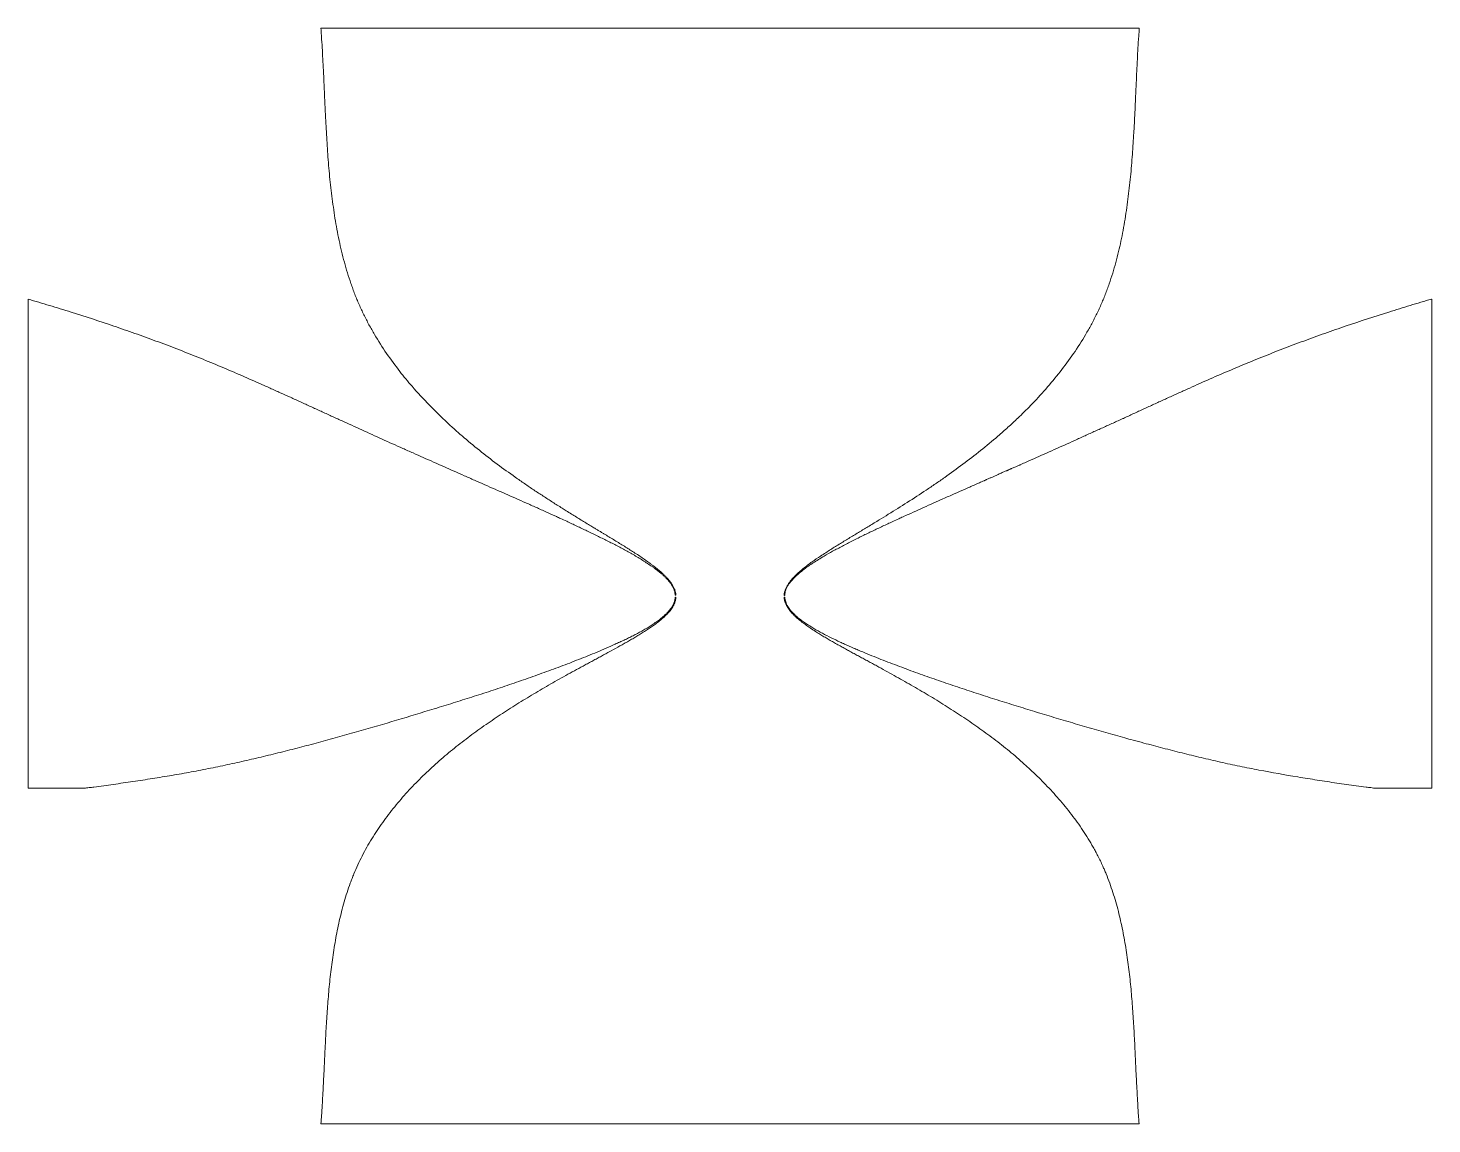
# Model space of a CAD drawing. Header units: millimetres. Extents: x -541 to 541, y -447 to 397.
import ezdxf

# ---------------------------------------------------------------- set-up
doc = ezdxf.new("R2010")
doc.units = ezdxf.units.MM

msp = doc.modelspace()

# ---------------------------------------------------------------- linework, layer by layer
at = {"color": 144, "linetype": 'Continuous', "lineweight": 18}
for p, q in [((-315.2, 397.2), (0, 397.2)), ((0, 397.2), (315.2, 397.2)), ((315.2, 397.2), (315.3, 397)), ((-540.8, -188.4), (-540.8, 188.4)), ((540.6, 188.5), (540.8, 188.4)), ((540.8, 188.4), (540.8, -188.4)), ((-42.2, -39.6), (-41.9, -39.6)), ((-41.9, -41.1), (-42.2, -41.3)), ((-41.9, -39.6), (-41.7, -39.6)), ((-41.7, -41.3), (-41.9, -41.1)), ((41.7, -39.7), (41.9, -39.8)), ((41.9, -41.1), (41.7, -41.1)), ((41.9, -39.8), (42.1, -39.9)), ((42.2, -41.1), (41.9, -41.1)), ((-497.6, -188.4), (-540.8, -188.4)), ((540.8, -188.4), (497.6, -188.4))]:
    msp.add_line(p, q, dxfattribs=at)
at = {"color": 144, "linetype": 'Continuous', "lineweight": 18, "flags": 128}
for points in [[(0, -446.9), (-111.7, -446.9), (-315.2, -446.9)], [(315.2, -446.9), (116.9, -446.9), (0, -446.9)]]:
    msp.add_lwpolyline(points, dxfattribs=at)
at = {"color": 144, "linetype": 'Continuous', "lineweight": 18}
for points, knots in [([(-41.7, -39.6), (-41.7, -39.5), (-41.7, -39.3), (-41.8, -38.9), (-41.8, -38.5), (-41.9, -38), (-42.1, -37.2), (-42.3, -36.4), (-42.6, -35.4), (-43, -34.4), (-43.6, -33.1), (-44.4, -31.8), (-45.1, -30.6), (-46, -29.4), (-47.1, -28), (-48.5, -26.3), (-50, -24.8), (-51.3, -23.5), (-52.4, -22.6), (-53.4, -21.6), (-54.8, -20.4), (-56.5, -19.1), (-58.2, -17.7), (-59.9, -16.4), (-61.6, -15.1), (-64, -13.4), (-66.9, -11.4), (-70.5, -8.9), (-74.1, -6.6), (-77.8, -4.3), (-81.4, -2), (-85.1, 0.3), (-88.8, 2.6), (-92.5, 4.8), (-95.6, 6.7), (-98, 8.2), (-100, 9.4), (-102, 10.6), (-104.5, 12.1), (-107.4, 13.9), (-111, 16), (-115.9, 19), (-121, 22.2), (-125.9, 25.2), (-130.8, 28.3), (-136.7, 32), (-143.9, 36.7), (-151.2, 41.4), (-158.3, 46.3), (-167.8, 52.9), (-179.5, 61.3), (-193.2, 71.9), (-204.3, 81.1), (-212.9, 88.7), (-219.3, 94.6), (-225.5, 100.5), (-234.2, 109.3), (-242.3, 118.1), (-249.8, 126.9), (-256.5, 135.3), (-264.8, 146.5), (-272.5, 158.7), (-278.2, 168.7), (-282.2, 176.4), (-285.2, 182.9), (-287.2, 187.6), (-288.3, 190.2), (-289.4, 192.9), (-290.6, 196.3), (-292.6, 201.7), (-294.8, 208.6), (-297.2, 216.9), (-299.3, 225.3), (-301.2, 233.7), (-302.9, 242.2), (-304.4, 250.7), (-305.6, 259.3), (-306.8, 267.8), (-307.8, 276.4), (-308.7, 285), (-309.4, 293.6), (-310.1, 302.3), (-310.6, 310.9), (-311.1, 319.5), (-311.5, 326.7), (-311.8, 332.5), (-312, 336.8), (-312.2, 341.1), (-312.4, 344.7), (-312.5, 347.6), (-312.6, 350.5), (-312.8, 354.1), (-313, 358.4), (-313.2, 364.1), (-313.6, 371.3), (-314.1, 380), (-314.5, 387.2), (-314.9, 392.2), (-315, 394.7), (-315.1, 396.2), (-315.2, 396.9), (-315.2, 397.2)], [0, 0, 0, 0, 0.000489, 0.000978, 0.001955, 0.002932, 0.003907, 0.005861, 0.007817, 0.00938, 0.011724, 0.01563, 0.017584, 0.019537, 0.023443, 0.027349, 0.031256, 0.035162, 0.037115, 0.039069, 0.042975, 0.046881, 0.050788, 0.054694, 0.0586, 0.062507, 0.070319, 0.078132, 0.085945, 0.093757, 0.10157, 0.109383, 0.117195, 0.125008, 0.132821, 0.136727, 0.140633, 0.145098, 0.149562, 0.156259, 0.164071, 0.171884, 0.187509, 0.196438, 0.203135, 0.21876, 0.234386, 0.250011, 0.265636, 0.281261, 0.312511, 0.343761, 0.37501, 0.390635, 0.40626, 0.421885, 0.43751, 0.47322, 0.486613, 0.500006, 0.531252, 0.562496, 0.578121, 0.593745, 0.60937, 0.617182, 0.621089, 0.624995, 0.632808, 0.64062, 0.656245, 0.67187, 0.687494, 0.703119, 0.718744, 0.734369, 0.749995, 0.76562, 0.781245, 0.79687, 0.812496, 0.828121, 0.843746, 0.859372, 0.874997, 0.88281, 0.890622, 0.898435, 0.906248, 0.910154, 0.91406, 0.921873, 0.929686, 0.937499, 0.953124, 0.968749, 0.984375, 0.992187, 0.996094, 0.998047, 1, 1, 1, 1]), ([(315.3, 397), (315.3, 396.7), (315.3, 395.9), (315.2, 394.5), (315, 392), (314.6, 387), (314.2, 379.8), (313.8, 372.6), (313.6, 367.5), (313.4, 364.6), (313.3, 362.4), (313.2, 360), (313.1, 357.1), (312.9, 353.6), (312.7, 349.5), (312.5, 345), (312.3, 340.7), (312.1, 334.9), (311.7, 327.1), (311.2, 317.6), (310.6, 309), (310.1, 301.3), (309.5, 293.5), (308.8, 284.8), (307.6, 273.3), (305.8, 258.8), (303, 241.7), (299.5, 224.8), (295.8, 211.1), (292.6, 201.5), (290.7, 196.1), (289.2, 192), (287.5, 188), (285.3, 182.7), (282.2, 176.2), (278.2, 168.5), (272.6, 158.5), (264.8, 146.3), (254.5, 132.4), (243.4, 119.1), (232.5, 107.2), (222.6, 97.5), (214.2, 89.7), (204.7, 81.3), (193.1, 71.7), (179.4, 61.1), (167.8, 52.7), (158.3, 46.1), (148.7, 39.7), (136.6, 31.8), (124.6, 24.3), (114.7, 18.2), (108.6, 14.5), (104.1, 11.8), (101.7, 10.3), (99.2, 8.8), (96.1, 6.9), (91.2, 4), (86.2, 0.9), (81.3, -2.1), (76.2, -5.3), (70.2, -9.2), (64.2, -13.2), (59.8, -16.5), (56.6, -19), (53.9, -21.2), (51.8, -23.1), (50, -24.8), (48.4, -26.5), (47, -28.1), (45.7, -29.8), (44.5, -31.6), (43.5, -33.2), (43, -34.5), (42.6, -35.5), (42.2, -36.5), (42, -37.4), (41.9, -38.1), (41.8, -38.6), (41.8, -39.1), (41.7, -39.4), (41.7, -39.6), (41.7, -39.7)], [0, 0, 0, 0, 0.001953, 0.003906, 0.007813, 0.015626, 0.031251, 0.046877, 0.05469, 0.058596, 0.062502, 0.066967, 0.071431, 0.078128, 0.085941, 0.093754, 0.102683, 0.109379, 0.125005, 0.145414, 0.160721, 0.171435, 0.187507, 0.203133, 0.218758, 0.250008, 0.282465, 0.312505, 0.343751, 0.359376, 0.367189, 0.375001, 0.382814, 0.390627, 0.406251, 0.421876, 0.437501, 0.468746, 0.499992, 0.53124, 0.562487, 0.587487, 0.606237, 0.624988, 0.656237, 0.687487, 0.718737, 0.734363, 0.749988, 0.781239, 0.81249, 0.827156, 0.843741, 0.851554, 0.85546, 0.859367, 0.86718, 0.874992, 0.890618, 0.898913, 0.906244, 0.923172, 0.937494, 0.945307, 0.953119, 0.959369, 0.964218, 0.968744, 0.972651, 0.976557, 0.980463, 0.98437, 0.988276, 0.990508, 0.992183, 0.994139, 0.996093, 0.997068, 0.998045, 0.999022, 0.999511, 1, 1, 1, 1]), ([(-540.8, 188.4), (-540.1, 188.2), (-538.7, 187.8), (-536, 187), (-531.1, 185.6), (-521.5, 182.7), (-502.2, 176.8), (-480.3, 169.6), (-458.5, 162.1), (-442.3, 156.2), (-426.1, 150.1), (-410, 143.7), (-396.7, 138.3), (-386.1, 133.8), (-378.1, 130.4), (-370.2, 126.9), (-362.3, 123.4), (-354.4, 119.9), (-346.5, 116.3), (-338.7, 112.8), (-330.8, 109.2), (-323, 105.6), (-315.1, 102), (-307.2, 98.4), (-296.7, 93.6), (-283.6, 87.7), (-267.9, 80.5), (-254.8, 74.6), (-244.2, 69.9), (-236.3, 66.4), (-228.4, 62.9), (-217.9, 58.2), (-207.4, 53.6), (-196.8, 48.9), (-188.9, 45.4), (-181, 42), (-173.1, 38.5), (-165.2, 35), (-157.3, 31.5), (-149.4, 28), (-141.5, 24.4), (-135.2, 21.6), (-130, 19.2), (-124.8, 16.8), (-118, 13.6), (-111.5, 10.5), (-106.3, 8), (-102.4, 6.1), (-98.5, 4.2), (-94.6, 2.3), (-90.8, 0.3), (-86.9, -1.6), (-83.1, -3.7), (-79.3, -5.7), (-75.6, -7.8), (-71.8, -10), (-68.1, -12.2), (-64.5, -14.6), (-61.5, -16.6), (-59.1, -18.2), (-57.4, -19.5), (-55.7, -20.8), (-54, -22.2), (-52.6, -23.3), (-51.5, -24.3), (-50.7, -25), (-50, -25.8), (-48.9, -26.8), (-47.7, -28.1), (-46.6, -29.5), (-45.7, -30.7), (-44.9, -31.9), (-44.2, -33.1), (-43.5, -34.4), (-43.1, -35.4), (-42.8, -36.4), (-42.5, -37.3), (-42.4, -38), (-42.3, -38.5), (-42.3, -39), (-42.2, -39.3), (-42.2, -39.5), (-42.2, -39.6)], [0, 0, 0, 0, 0.003906, 0.007812, 0.015625, 0.03125, 0.0625, 0.124998, 0.156248, 0.187497, 0.218747, 0.249997, 0.281247, 0.296871, 0.312496, 0.328121, 0.343746, 0.359371, 0.374996, 0.390621, 0.406246, 0.421871, 0.437496, 0.453121, 0.468746, 0.499996, 0.531246, 0.562496, 0.578121, 0.593746, 0.609371, 0.624996, 0.656246, 0.671871, 0.687496, 0.703121, 0.718745, 0.73437, 0.749995, 0.76562, 0.781245, 0.79687, 0.80312, 0.812495, 0.82812, 0.843745, 0.851558, 0.85937, 0.867183, 0.874995, 0.882808, 0.89062, 0.898432, 0.906245, 0.914057, 0.92187, 0.929682, 0.937494, 0.945307, 0.949213, 0.953119, 0.957025, 0.960932, 0.964838, 0.966791, 0.968744, 0.970698, 0.972651, 0.976557, 0.980463, 0.982416, 0.98437, 0.988276, 0.990229, 0.992183, 0.994139, 0.996093, 0.997068, 0.998044, 0.999022, 0.999511, 1, 1, 1, 1]), ([(42.1, -39.9), (42.1, -39.8), (42.1, -39.6), (42.2, -39.3), (42.2, -38.8), (42.3, -38.3), (42.4, -37.6), (42.6, -36.7), (42.9, -35.8), (43.3, -34.7), (43.9, -33.4), (45.2, -31.3), (47.3, -28.4), (50.3, -25.3), (53.6, -22.4), (56.9, -19.7), (60.5, -17.1), (64.2, -14.7), (68.2, -12.1), (73.2, -9.1), (78.1, -6.3), (82.8, -3.8), (86.6, -1.8), (90.4, 0.2), (94.5, 2.3), (98.3, 4.2), (103.5, 6.8), (109.8, 9.8), (116.3, 12.9), (121.5, 15.3), (125.6, 17.2), (129.6, 19.1), (134.8, 21.4), (143.8, 25.5), (154.1, 30.1), (164.6, 34.8), (172.5, 38.3), (180.7, 41.9), (186.7, 44.5), (191, 46.5), (193.4, 47.5), (195.4, 48.4), (196.5, 48.9), (197.2, 49.2), (197.9, 49.5), (198.8, 49.9), (199.9, 50.4), (201, 50.9), (202.5, 51.5), (204.4, 52.4), (207, 53.5), (209.1, 54.5), (210.9, 55.3), (212.1, 55.8), (213.1, 56.2), (213.8, 56.5), (214.7, 56.9), (215.6, 57.3), (216.6, 57.8), (217.6, 58.2), (218.8, 58.7), (220.4, 59.4), (222.2, 60.2), (224.8, 61.4), (229.5, 63.5), (238.7, 67.5), (251.8, 73.4), (265, 79.3), (274.2, 83.5), (278.8, 85.6), (281.4, 86.8), (283.3, 87.7), (285.3, 88.5), (287.9, 89.7), (292.5, 91.8), (297.1, 93.9), (301.1, 95.7), (303.7, 96.9), (308.3, 99), (314.8, 102), (322.7, 105.6), (330.5, 109.2), (338.4, 112.8), (346.3, 116.4), (354.2, 119.9), (362, 123.5), (369.9, 127), (380.5, 131.6), (393.8, 137.2), (409.8, 143.8), (425.9, 150.1), (442, 156.2), (458.3, 162.1), (480.1, 169.7), (502, 176.8), (521.3, 182.8), (530.9, 185.6), (535.8, 187.1), (538.5, 187.9), (539.9, 188.3), (540.6, 188.5)], [0, 0, 0, 0, 0.000489, 0.000978, 0.001956, 0.002932, 0.003907, 0.005861, 0.007817, 0.00938, 0.011724, 0.01563, 0.022927, 0.031248, 0.038649, 0.046872, 0.054383, 0.062496, 0.071069, 0.080353, 0.093746, 0.101558, 0.109371, 0.117183, 0.124996, 0.133925, 0.140621, 0.156246, 0.171871, 0.179684, 0.187496, 0.196425, 0.203122, 0.218747, 0.249997, 0.264032, 0.281247, 0.296872, 0.312497, 0.316579, 0.322702, 0.326528, 0.328441, 0.329398, 0.330355, 0.332587, 0.334819, 0.337051, 0.339283, 0.343748, 0.348212, 0.354335, 0.35663, 0.358926, 0.361222, 0.36237, 0.363518, 0.366388, 0.367823, 0.369258, 0.372128, 0.374998, 0.378904, 0.382811, 0.390623, 0.406248, 0.437498, 0.468749, 0.484374, 0.492186, 0.496093, 0.499999, 0.503905, 0.507812, 0.515624, 0.531249, 0.535156, 0.539062, 0.546874, 0.562499, 0.578125, 0.59375, 0.609375, 0.625, 0.640625, 0.65625, 0.671875, 0.6875, 0.718751, 0.750001, 0.781251, 0.812501, 0.843751, 0.875001, 0.9375, 0.96875, 0.984375, 0.992187, 0.996094, 1, 1, 1, 1]), ([(-42.2, -41.3), (-42.2, -41.4), (-42.2, -41.5), (-42.2, -41.8), (-42.3, -42.2), (-42.4, -42.7), (-42.4, -43.2), (-42.5, -43.6), (-42.7, -44.3), (-42.9, -44.9), (-43.1, -45.5), (-43.4, -46), (-43.7, -46.8), (-44.1, -47.6), (-44.6, -48.5), (-45.2, -49.3), (-45.9, -50.4), (-46.9, -51.6), (-47.9, -52.7), (-48.7, -53.6), (-50.1, -54.9), (-51.8, -56.4), (-53.7, -58), (-55.7, -59.5), (-57.8, -61), (-59.9, -62.4), (-62, -63.8), (-64.7, -65.4), (-68, -67.3), (-71.4, -69.1), (-74.7, -70.9), (-78.1, -72.6), (-81.5, -74.2), (-85, -75.8), (-89.6, -77.9), (-95.4, -80.5), (-102.4, -83.5), (-109.4, -86.3), (-116.5, -89.1), (-123.5, -91.9), (-133, -95.5), (-142.5, -98.9), (-152, -102.3), (-161.6, -105.7), (-173.6, -109.8), (-188, -114.6), (-200, -118.5), (-209.7, -121.5), (-216.9, -123.8), (-224.2, -126), (-238.7, -130.5), (-260.5, -137.1), (-284.8, -144.1), (-304.3, -149.6), (-318.9, -153.6), (-333.6, -157.5), (-345.9, -160.6), (-355.7, -163), (-365.5, -165.4), (-377.9, -168.2), (-392.7, -171.4), (-407.6, -174.4), (-422.5, -177.2), (-437.5, -179.7), (-452.5, -182.1), (-467.5, -184.3), (-480.1, -186.1), (-488.8, -187.3), (-493.2, -187.8), (-495.7, -188.1), (-497, -188.3), (-497.6, -188.4)], [0, 0, 0, 0, 0.000489, 0.000978, 0.001956, 0.002932, 0.003908, 0.004884, 0.005861, 0.007817, 0.008795, 0.009772, 0.011726, 0.013679, 0.015633, 0.017866, 0.020098, 0.023447, 0.027353, 0.029306, 0.03126, 0.039071, 0.042977, 0.046883, 0.054695, 0.058601, 0.062508, 0.07032, 0.078132, 0.085945, 0.093757, 0.10157, 0.109382, 0.117194, 0.125007, 0.140632, 0.156257, 0.171881, 0.187506, 0.203131, 0.218756, 0.250006, 0.265631, 0.281256, 0.312505, 0.343755, 0.375005, 0.39063, 0.406255, 0.42188, 0.437505, 0.500004, 0.562504, 0.593753, 0.625003, 0.656253, 0.687503, 0.703128, 0.718753, 0.750002, 0.781252, 0.812502, 0.843751, 0.875001, 0.906251, 0.9375, 0.96875, 0.984375, 0.992188, 0.996094, 1, 1, 1, 1]), ([(-312.7, -403.8), (-312.6, -402.5), (-312.5, -400), (-312.3, -396.2), (-312.2, -392.4), (-311.9, -387.4), (-311.6, -381), (-311.2, -373.5), (-310.7, -365.9), (-310.2, -358.3), (-309.6, -350.7), (-309, -343.2), (-308.2, -335.6), (-307.4, -328), (-306.4, -320.5), (-305.3, -313), (-304, -305.5), (-302.2, -295.5), (-299.9, -285.7), (-297.3, -275.9), (-295.1, -268.6), (-293, -262.6), (-291.4, -258.5), (-290.5, -256.1), (-288.1, -250.2), (-284.7, -242.8), (-279.9, -233.8), (-276.1, -227.3), (-272, -220.9), (-267.6, -214.6), (-263.1, -208.5), (-256.8, -200.6), (-248.5, -191), (-239.8, -181.9), (-232.4, -174.9), (-225, -168), (-217.3, -161.4), (-209.4, -155.1), (-203.4, -150.4), (-197.3, -145.9), (-191.1, -141.5), (-184.9, -137.1), (-178.6, -132.9), (-172.2, -128.7), (-165.8, -124.6), (-159.4, -120.6), (-150.7, -115.4), (-142, -110.2), (-133.2, -105.2), (-126.5, -101.5), (-119.9, -97.8), (-114.3, -94.8), (-109.9, -92.4), (-106.5, -90.6), (-103.2, -88.8), (-99.9, -87), (-96.5, -85.2), (-92.1, -82.7), (-87.6, -80.3), (-83.2, -77.8), (-79.9, -76), (-76.6, -74.1), (-73.3, -72.2), (-70.1, -70.2), (-66.8, -68.2), (-63.6, -66.2), (-61, -64.4), (-58.9, -63), (-56.9, -61.5), (-54.9, -59.9), (-52.9, -58.3), (-51.5, -57.1), (-50.1, -55.8), (-48.7, -54.5), (-47.4, -53.1), (-45.8, -51.1), (-44.5, -49.3), (-43.6, -47.7), (-43.2, -46.8), (-42.9, -46.1), (-42.6, -45.5), (-42.4, -44.9), (-42.2, -44.3), (-42.1, -43.7), (-42, -43.2), (-41.9, -42.7), (-41.8, -42.3), (-41.8, -41.8), (-41.7, -41.5), (-41.7, -41.3)], [0, 0, 0, 0, 0.0078127, 0.0156255, 0.0234382, 0.031251, 0.0468764, 0.0625019, 0.0781274, 0.0937528, 0.1093782, 0.1250036, 0.140629, 0.1562544, 0.1718797, 0.187505, 0.2031302, 0.2187554, 0.2500028, 0.2656278, 0.2812526, 0.2968773, 0.3046899, 0.3085963, 0.3125027, 0.3437447, 0.3593693, 0.3749938, 0.3906185, 0.4062433, 0.4218682, 0.4374931, 0.4687399, 0.4999875, 0.5156126, 0.5312378, 0.5624864, 0.5781116, 0.5937369, 0.6093622, 0.6249875, 0.6406129, 0.6562382, 0.6718636, 0.687489, 0.7031144, 0.7187398, 0.7499904, 0.7656158, 0.7812413, 0.7968668, 0.8124922, 0.820305, 0.8281177, 0.8359305, 0.8437432, 0.8515559, 0.8593687, 0.8749941, 0.8828069, 0.8906196, 0.8984323, 0.9062451, 0.9140578, 0.9218704, 0.9296831, 0.9374957, 0.9414021, 0.9453085, 0.9531209, 0.9570272, 0.9609336, 0.96484, 0.9687464, 0.9726529, 0.9765593, 0.9843674, 0.9863213, 0.9882745, 0.9902281, 0.9912055, 0.9921836, 0.9941393, 0.9951161, 0.996092, 0.9970677, 0.9980442, 0.9990218, 1, 1, 1, 1]), ([(41.7, -41.1), (41.7, -41.3), (41.7, -41.4), (41.8, -41.7), (41.8, -42.1), (41.9, -42.6), (41.9, -43), (42, -43.5), (42.2, -44.1), (42.4, -44.7), (42.6, -45.3), (42.8, -45.9), (43.1, -46.6), (43.5, -47.5), (44.1, -48.6), (44.9, -50), (46.1, -51.5), (47.3, -52.9), (48.4, -54.1), (49.3, -55), (50.2, -55.9), (51.3, -57), (52.8, -58.2), (54.2, -59.4), (55.7, -60.6), (57.3, -61.7), (58.8, -62.9), (60.7, -64.2), (63.3, -65.9), (66.5, -68), (69.9, -70.1), (73.2, -72.1), (76.5, -74), (79.7, -75.9), (83.1, -77.8), (86.4, -79.6), (89.7, -81.4), (93, -83.3), (96.4, -85.1), (99.7, -86.9), (103.1, -88.7), (106.4, -90.5), (109.7, -92.3), (114.2, -94.7), (119.8, -97.8), (126.4, -101.5), (133, -105.2), (141.8, -110.2), (150.6, -115.3), (159.3, -120.5), (165.7, -124.5), (172.1, -128.6), (178.5, -132.8), (184.8, -137), (191, -141.4), (197.2, -145.8), (205.3, -151.9), (215.3, -159.7), (224.5, -167.6), (232, -174.5), (237.5, -179.7), (243.2, -185.5), (250.1, -192.9), (256.8, -200.5), (263.1, -208.5), (269.1, -216.6), (274.7, -225), (279.2, -232.7), (281.7, -237.1), (283.5, -240.6), (285.4, -244.4), (287.1, -248), (288.5, -251.3), (290.3, -255.6), (292.6, -261.4), (295, -268.6), (297.3, -275.8), (299.3, -283.2), (301, -290.6), (302.6, -298), (304, -305.5), (305.3, -313), (306.4, -320.5), (307.3, -328), (308.2, -335.6), (309, -343.1), (309.6, -350.7), (310.2, -358.3), (310.7, -365.9), (311.2, -373.4), (311.6, -381), (311.9, -387.4), (312.2, -392.4), (312.3, -396.2), (312.5, -400), (312.6, -402.5), (312.7, -403.8)], [0, 0, 0, 0, 0.000652, 0.000978, 0.001956, 0.002932, 0.003908, 0.004884, 0.005861, 0.007816, 0.008794, 0.009772, 0.011725, 0.013679, 0.015633, 0.019539, 0.023446, 0.027352, 0.031258, 0.033212, 0.035165, 0.039071, 0.042978, 0.046884, 0.05079, 0.054697, 0.058603, 0.062509, 0.068759, 0.078134, 0.085947, 0.09376, 0.101572, 0.109385, 0.117197, 0.12501, 0.132823, 0.140635, 0.148448, 0.156261, 0.164073, 0.171886, 0.179698, 0.187511, 0.203136, 0.218762, 0.234387, 0.250012, 0.281262, 0.296888, 0.312513, 0.328138, 0.343763, 0.359388, 0.375013, 0.390638, 0.406264, 0.437512, 0.46876, 0.48126, 0.50001, 0.515635, 0.53126, 0.562506, 0.578131, 0.593756, 0.625, 0.640624, 0.648437, 0.656249, 0.665178, 0.674107, 0.680803, 0.6875, 0.703124, 0.718748, 0.734373, 0.749998, 0.765623, 0.781247, 0.796872, 0.812497, 0.828123, 0.843748, 0.859373, 0.874998, 0.890623, 0.906248, 0.921874, 0.937499, 0.953124, 0.968749, 0.976562, 0.984375, 0.992187, 1, 1, 1, 1]), ([(497.6, -188.4), (497, -188.3), (495.7, -188.2), (493.2, -187.8), (488.8, -187.3), (480, -186.1), (467.5, -184.4), (452.5, -182.1), (432.5, -178.9), (412.5, -175.4), (392.7, -171.4), (380.3, -168.8), (370.4, -166.5), (363, -164.8), (355.6, -163), (345.8, -160.6), (333.5, -157.4), (321, -154.1), (311.2, -151.5), (301.4, -148.8), (289.6, -145.5), (275, -141.3), (260.4, -137), (245.9, -132.7), (231.3, -128.2), (219.2, -124.5), (209.6, -121.5), (199.9, -118.4), (187.9, -114.5), (173.4, -109.8), (159.1, -104.8), (144.7, -99.8), (132.9, -95.4), (123.4, -91.8), (116.3, -89.1), (109.3, -86.3), (103.4, -83.9), (98.7, -81.9), (94.1, -79.9), (89.4, -77.9), (84.8, -75.8), (80.3, -73.6), (75.7, -71.4), (71.2, -69), (67.9, -67.2), (64.6, -65.3), (61.9, -63.7), (59.8, -62.3), (57.7, -60.9), (55.6, -59.4), (53.6, -57.9), (52.1, -56.7), (50.9, -55.7), (50, -54.8), (49.1, -53.9), (48, -52.8), (46.7, -51.4), (45.7, -50.1), (45, -49.1), (44.5, -48.3), (44, -47.5), (43.6, -46.6), (43.3, -45.9), (43.1, -45.3), (42.8, -44.7), (42.7, -44.1), (42.5, -43.5), (42.4, -43), (42.3, -42.5), (42.3, -42.1), (42.2, -41.7), (42.2, -41.4), (42.2, -41.2), (42.2, -41.1)], [0, 0, 0, 0, 0.003906, 0.007812, 0.015625, 0.03125, 0.0625, 0.093749, 0.124999, 0.187497, 0.218747, 0.249996, 0.265621, 0.281246, 0.296871, 0.312496, 0.343746, 0.374996, 0.392853, 0.406245, 0.437495, 0.468745, 0.499995, 0.531245, 0.562495, 0.593744, 0.609369, 0.624994, 0.656244, 0.687494, 0.718744, 0.749993, 0.781243, 0.796868, 0.812493, 0.828118, 0.843743, 0.851555, 0.859367, 0.874992, 0.882805, 0.890617, 0.906242, 0.914054, 0.921866, 0.929679, 0.937491, 0.941397, 0.945303, 0.953115, 0.957022, 0.960928, 0.964834, 0.966787, 0.968741, 0.972647, 0.976553, 0.98046, 0.982413, 0.984367, 0.986321, 0.988274, 0.990228, 0.991205, 0.992183, 0.994139, 0.995116, 0.996092, 0.997067, 0.998044, 0.999022, 0.999511, 1, 1, 1, 1]), ([(-315.2, -446.9), (-315.2, -446.5), (-315.1, -445.6), (-315, -443.8), (-314.7, -440.7), (-314.4, -436.2), (-314.1, -430.8), (-313.8, -425.4), (-313.5, -420), (-313.2, -414.6), (-313, -410.1), (-312.8, -406.5), (-312.7, -404.7), (-312.7, -403.8)], [0, 0, 0, 0, 0.03125, 0.0625, 0.125, 0.25, 0.375, 0.5, 0.625, 0.75, 0.875, 0.9375, 1, 1, 1, 1]), ([(312.7, -403.8), (312.7, -404.7), (312.8, -406.5), (313, -410.1), (313.2, -414.6), (313.5, -420), (313.8, -425.4), (314.1, -430.8), (314.4, -436.2), (314.7, -440.6), (315, -443.8), (315.1, -445.6), (315.2, -446.5), (315.2, -446.9)], [0, 0, 0, 0, 0.0625, 0.125, 0.25, 0.375, 0.5, 0.625, 0.75, 0.875, 0.9375, 0.96875, 1, 1, 1, 1])]:
    msp.add_open_spline(points, degree=3, knots=knots, dxfattribs=at)

doc.saveas('drawing.dxf')
